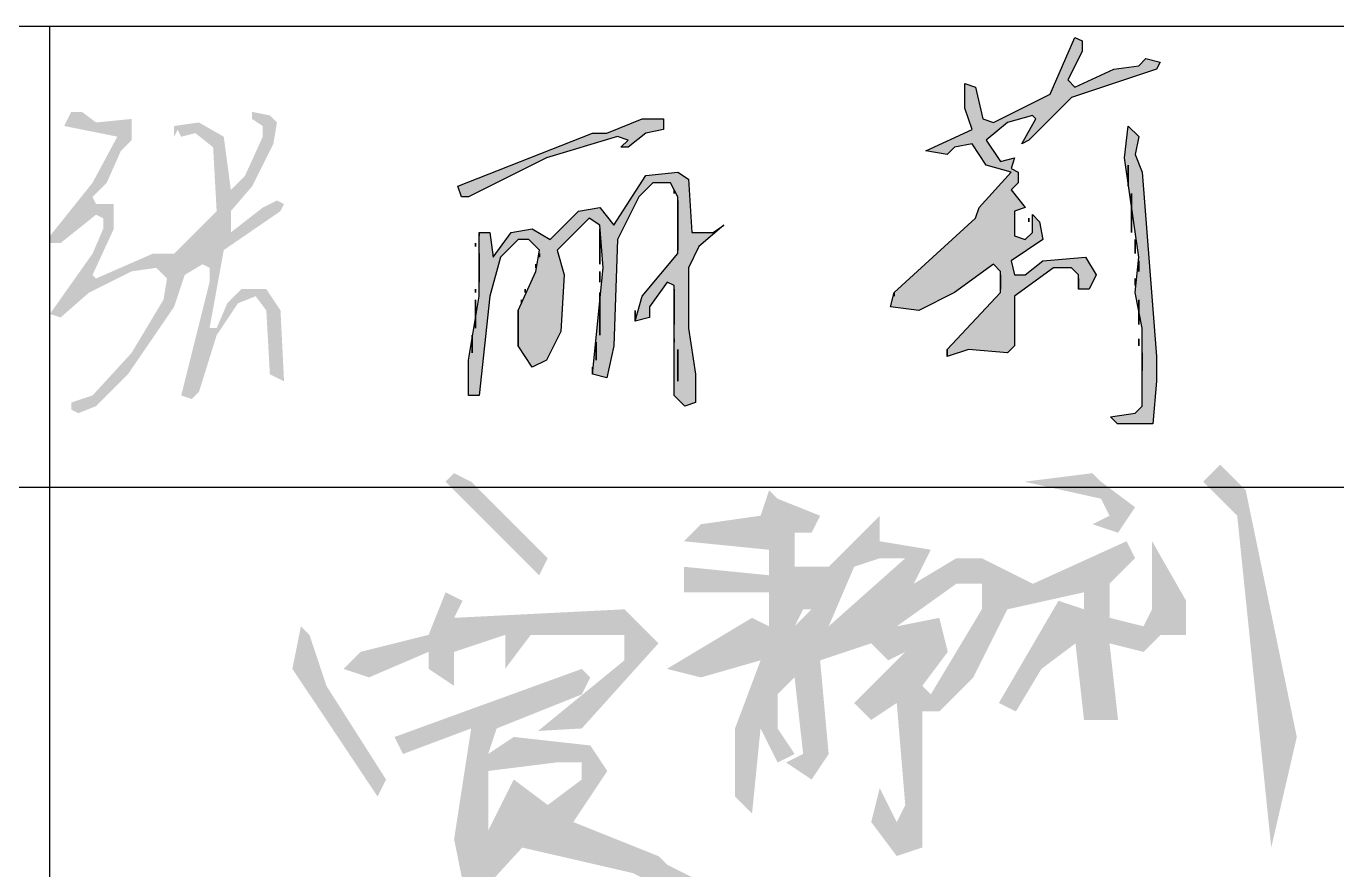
# Model space of a CAD drawing. Extents: x 4689302 to 7068445, y -422737 to 2032183.
# Drawn here: x 4730674 to 4732521, y -358777 to -357587 of the extents above; entities that cross this region are included whole.
import ezdxf

# ---------------------------------------------------------------- set-up
doc = ezdxf.new("R2010")
doc.units = 0
doc.header["$LTSCALE"] = 1000
doc.header["$MEASUREMENT"] = 0
doc.layers.get('0').update_dxf_attribs({"linetype": 'CONTINUOUS'})

msp = doc.modelspace()

# ---------------------------------------------------------------- hatches: boundary and pattern name
at = {"linetype": 'Continuous'}
h = msp.add_hatch(color=0, dxfattribs=at)
h.paths.add_polyline_path([(4730822.2, -357748.1), (4730822.2, -357718.1), (4730772.2, -357723.1), (4730752.2, -357708.1), (4730737.2, -357708.1), (4730727.2, -357728.1), (4730802.2, -357743.1), (4730767.2, -357808.1), (4730707.2, -357883.1), (4730707.2, -357893.1), (4730722.2, -357893.1), (4730772.2, -357853.1), (4730782.2, -357858.1), (4730782.2, -357873.1), (4730767.2, -357908.1), (4730707.2, -357993.1), (4730722.2, -357998.1), (4730762.2, -357963.1), (4730822.2, -357933.1), (4730857.2, -357928.1), (4730872.2, -357943.1), (4730867.2, -357973.1), (4730822.2, -358048.1), (4730767.2, -358108.1), (4730737.2, -358118.1), (4730737.2, -358128.1), (4730747.2, -358133.1), (4730772.2, -358123.1), (4730817.2, -358078.1), (4730882.2, -357983.1), (4730897.2, -357938.1), (4730922.2, -357923.1), (4730932.2, -357928.1), (4730932.2, -357948.1), (4730892.2, -358108.1), (4730907.2, -358113.1), (4730917.2, -358103.1), (4730942.2, -358023.1), (4730972.2, -357978.1), (4730997.2, -357968.1), (4731012.2, -357988.1), (4731017.2, -358078.1), (4731037.2, -358088.1), (4731032.2, -357988.1), (4731012.2, -357958.1), (4730977.2, -357958.1), (4730957.2, -357978.1), (4730942.2, -358013.1), (4730932.2, -358013.1), (4730952.2, -357903.1), (4731032.2, -357848.1), (4731037.2, -357838.1), (4731027.2, -357833.1), (4731007.2, -357843.1), (4730962.2, -357878.1), (4730962.2, -357848.1), (4730992.2, -357813.1), (4731022.2, -357753.1), (4731027.2, -357723.1), (4731017.2, -357713.1), (4730992.2, -357708.1), (4730992.2, -357718.1), (4731007.2, -357728.1), (4731007.2, -357743.1), (4730982.2, -357798.1), (4730962.2, -357818.1), (4730952.2, -357743.1), (4730917.2, -357723.1), (4730882.2, -357728.1), (4730882.2, -357743.1), (4730887.2, -357733.1), (4730892.2, -357743.1), (4730912.2, -357738.1), (4730937.2, -357758.1), (4730942.2, -357848.1), (4730882.2, -357908.1), (4730852.2, -357908.1), (4730772.2, -357943.1), (4730767.2, -357938.1), (4730797.2, -357873.1), (4730797.2, -357838.1), (4730772.2, -357838.1), (4730767.2, -357828.1), (4730787.2, -357808.1), (4730807.2, -357763.1)])
h.paths.add_polyline_path([(4731407.2, -357773.1), (4731507.2, -357743.1), (4731522.2, -357748.1), (4731512.2, -357758.1), (4731522.2, -357758.1), (4731547.2, -357738.1), (4731572.2, -357733.1), (4731572.2, -357718.1), (4731542.2, -357718.1), (4731492.2, -357738.1), (4731472.2, -357738.1), (4731282.2, -357813.1), (4731287.2, -357828.1), (4731297.2, -357828.1)])
h.paths.add_polyline_path([(4731342.2, -357913.1), (4731367.2, -357888.1), (4731382.2, -357888.1), (4731397.2, -357903.1), (4731392.2, -357933.1), (4731367.2, -357988.1), (4731367.2, -358038.1), (4731387.2, -358068.1), (4731407.2, -358058.1), (4731427.2, -358018.1), (4731432.2, -357938.1), (4731422.2, -357903.1), (4731467.2, -357858.1), (4731482.2, -357868.1), (4731487.2, -357928.1), (4731472.2, -358078.1), (4731492.2, -358083.1), (4731502.2, -358038.1), (4731507.2, -357888.1), (4731537.2, -357828.1), (4731557.2, -357808.1), (4731582.2, -357808.1), (4731592.2, -357828.1), (4731592.2, -357908.1), (4731542.2, -357968.1), (4731532.2, -358003.1), (4731552.2, -357998.1), (4731552.2, -357983.1), (4731577.2, -357948.1), (4731587.2, -357953.1), (4731587.2, -358108.1), (4731602.2, -358123.1), (4731617.2, -358118.1), (4731617.2, -358078.1), (4731607.2, -358013.1), (4731607.2, -357928.1), (4731622.2, -357898.1), (4731657.2, -357868.1), (4731642.2, -357878.1), (4731612.2, -357878.1), (4731607.2, -357803.1), (4731592.2, -357793.1), (4731547.2, -357798.1), (4731502.2, -357868.1), (4731482.2, -357843.1), (4731452.2, -357848.1), (4731412.2, -357888.1), (4731387.2, -357873.1), (4731357.2, -357878.1), (4731332.2, -357913.1), (4731327.2, -357878.1), (4731312.2, -357878.1), (4731312.2, -357883.1), (4731312.2, -357968.1), (4731297.2, -358058.1), (4731297.2, -358108.1), (4731312.2, -358108.1), (4731327.2, -357968.1)])
h.paths.add_polyline_path([(4732057.2, -357723.1), (4732092.2, -357713.1), (4732097.2, -357718.1), (4732077.2, -357753.1), (4732087.2, -357748.1), (4732147.2, -357688.1), (4732267.2, -357648.1), (4732272.2, -357638.1), (4732252.2, -357633.1), (4732242.2, -357643.1), (4732207.2, -357648.1), (4732152.2, -357673.1), (4732142.2, -357663.1), (4732162.2, -357623.1), (4732162.2, -357608.1), (4732152.2, -357603.1), (4732117.2, -357683.1), (4732037.2, -357723.1), (4732022.2, -357718.1), (4732012.2, -357673.1), (4731997.2, -357668.1), (4731997.2, -357703.1), (4732007.2, -357733.1), (4731942.2, -357763.1), (4731972.2, -357768.1), (4731982.2, -357758.1), (4732007.2, -357753.1), (4732027.2, -357783.1), (4732062.2, -357793.1), (4732017.2, -357843.1), (4732012.2, -357858.1), (4731897.2, -357963.1), (4731892.2, -357983.1), (4731932.2, -357988.1), (4731982.2, -357963.1), (4732037.2, -357923.1), (4732047.2, -357933.1), (4732047.2, -357963.1), (4731972.2, -358043.1), (4731972.2, -358053.1), (4732002.2, -358043.1), (4732057.2, -358048.1), (4732067.2, -358038.1), (4732067.2, -357968.1), (4732122.2, -357928.1), (4732147.2, -357928.1), (4732157.2, -357938.1), (4732157.2, -357958.1), (4732172.2, -357958.1), (4732182.2, -357938.1), (4732167.2, -357913.1), (4732107.2, -357918.1), (4732082.2, -357938.1), (4732067.2, -357938.1), (4732062.2, -357918.1), (4732107.2, -357888.1), (4732102.2, -357863.1), (4732092.2, -357853.1), (4732092.2, -357878.1), (4732082.2, -357888.1), (4732067.2, -357883.1), (4732067.2, -357848.1), (4732082.2, -357843.1), (4732062.2, -357818.1), (4732072.2, -357808.1), (4732072.2, -357793.1), (4732062.2, -357788.1), (4732067.2, -357773.1), (4732047.2, -357778.1), (4732027.2, -357748.1)])
h.paths.add_polyline_path([(4732247.2, -357793.1), (4732237.2, -357768.1), (4732242.2, -357743.1), (4732227.2, -357728.1), (4732222.2, -357773.1), (4732242.2, -357913.1), (4732237.2, -357963.1), (4732247.2, -358013.1), (4732247.2, -358123.1), (4732237.2, -358133.1), (4732202.2, -358138.1), (4732212.2, -358148.1), (4732262.2, -358148.1), (4732267.2, -358088.1), (4732267.2, -358053.1)])
h = msp.add_hatch(color=0)
h.dxf.hatch_style = 1
h.paths.add_polyline_path([(4732189, -358229.7), (4732177, -358217.7), (4732081, -358229.7), (4732189, -358253.7), (4732201, -358277.7), (4732177, -358289.7), (4732213, -358301.7), (4732237, -358265.7)])
h.paths.add_polyline_path([(4732369, -358217.7), (4732357, -358205.7), (4732333, -358229.7), (4732381, -358277.7), (4732429, -358745.7), (4732465, -358589.7), (4732393, -358241.7)])
h = msp.add_hatch(color=0)
h.dxf.hatch_style = 1
h.paths.add_polyline_path([(4731301, -358229.7), (4731277, -358217.7), (4731265, -358229.7), (4731397, -358361.7), (4731409, -358337.7)])
h = msp.add_hatch(color=0)
h.dxf.hatch_style = 1
h.paths.add_polyline_path([(4731793, -358277.7), (4731733, -358253.7), (4731721, -358241.7), (4731709, -358277.7), (4731625, -358289.7), (4731601, -358313.7), (4731721, -358325.7), (4731721, -358361.7), (4731601, -358349.7), (4731601, -358385.7), (4731721, -358385.7), (4731721, -358433.7), (4731697, -358421.7), (4731577, -358493.7), (4731625, -358505.7), (4731709, -358481.7), (4731673, -358577.7), (4731673, -358673.7), (4731697, -358697.7), (4731709, -358577.7), (4731733, -358625.7), (4731757, -358613.7), (4731733, -358577.7), (4731733, -358529.7), (4731757, -358505.7), (4731769, -358613.7), (4731745, -358625.7), (4731781, -358649.7), (4731805, -358613.7), (4731793, -358481.7), (4731865, -358457.7), (4731889, -358481.7), (4731913, -358469.7), (4731841, -358541.7), (4731865, -358565.7), (4731901, -358541.7), (4731913, -358685.7), (4731901, -358709.7), (4731877, -358661.7), (4731865, -358709.7), (4731901, -358757.7), (4731937, -358745.7), (4731937, -358553.7), (4731961, -358553.7), (4732009, -358505.7), (4732057, -358409.7), (4732165, -358385.7), (4732165, -358409.7), (4732129, -358397.7), (4732045, -358541.7), (4732069, -358553.7), (4732105, -358493.7), (4732153, -358457.7), (4732165, -358565.7), (4732213, -358565.7), (4732201, -358457.7), (4732249, -358469.7), (4732273, -358445.7), (4732309, -358445.7), (4732309, -358397.7), (4732261, -358313.7), (4732261, -358409.7), (4732249, -358433.7), (4732201, -358421.7), (4732201, -358373.7), (4732237, -358337.7), (4732225, -358313.7), (4732093, -358373.7), (4732021, -358337.7), (4731985, -358337.7), (4731925, -358373.7), (4731949, -358325.7), (4731877, -358313.7), (4731877, -358277.7), (4731805, -358349.7), (4731757, -358349.7), (4731757, -358301.7), (4731781, -358301.7)])
h.paths.add_polyline_path([(4731769, -358409.7), (4731781, -358409.7), (4731757, -358433.7)], flags=16)
h.paths.add_polyline_path([(4731841, -358349.7), (4731877, -358337.7), (4731913, -358337.7), (4731805, -358433.7)], flags=16)
h.paths.add_polyline_path([(4731901, -358433.7), (4731985, -358373.7), (4732021, -358373.7), (4732021, -358409.7), (4731949, -358529.7), (4731937, -358517.7), (4731973, -358469.7), (4731961, -358421.7)], flags=16)
h = msp.add_hatch(color=0)
h.dxf.hatch_style = 1
h.paths.add_polyline_path([(4731097, -358517.7), (4731073, -358445.7), (4731061, -358433.7), (4731049, -358493.7), (4731169, -358673.7), (4731181, -358649.7)])
h.paths.add_polyline_path([(4731241, -358469.7), (4731241, -358493.7), (4731277, -358517.7), (4731277, -358469.7), (4731349, -358445.7), (4731349, -358493.7), (4731385, -358445.7), (4731517, -358445.7), (4731517, -358481.7), (4731395.2, -358581.3), (4731457, -358577.7), (4731565, -358457.7), (4731517, -358409.7), (4731277, -358421.7), (4731289, -358397.7), (4731265, -358385.7), (4731241, -358445.7), (4731145, -358469.7), (4731121, -358493.7), (4731157, -358505.7)])
h.paths.add_polyline_path([(4731457, -358529.7), (4731469, -358505.7), (4731457, -358493.7), (4731193, -358589.7), (4731205, -358613.7), (4731301, -358577.7), (4731277, -358733.7), (4731289, -358793.7), (4731229, -358877.7), (4731241, -358889.7), (4731373, -358745.7), (4731529, -358781.7), (4731625, -358829.7), (4731625, -358793.7), (4731577, -358769.7), (4731565, -358757.7), (4731445, -358709.7), (4731493, -358637.7), (4731469, -358601.7), (4731361, -358589.7), (4731325, -358613.7), (4731337, -358577.7)])
h.paths.add_polyline_path([(4731325, -358637.7), (4731421, -358625.7), (4731457, -358625.7), (4731457, -358649.7), (4731409, -358685.7), (4731361, -358649.7), (4731325, -358721.7)], flags=16)

# ---------------------------------------------------------------- linework, layer by layer
for p, q in [((4729207.2, -357587.3), (4740207.2, -357587.3)), ((4730707.2, -360837.3), (4730707.2, -357587.3)), ((4729207.2, -358237.3), (4734707.2, -358237.3))]:
    msp.add_line(p, q)
at = {"color": 0, "linetype": 'Continuous'}
for points in [[(4732272.2, -357638.1), (4732267.2, -357648.1), (4732147.2, -357688.1), (4732087.2, -357748.1), (4732077.2, -357753.1), (4732097.2, -357718.1), (4732092.2, -357713.1), (4732057.2, -357723.1), (4732027.2, -357748.1), (4732047.2, -357778.1), (4732067.2, -357773.1), (4732062.2, -357788.1), (4732072.2, -357793.1), (4732072.2, -357808.1), (4732062.2, -357818.1), (4732082.2, -357843.1), (4732067.2, -357848.1), (4732067.2, -357883.1), (4732082.2, -357888.1), (4732092.2, -357878.1), (4732092.2, -357853.1), (4732102.2, -357863.1), (4732107.2, -357888.1), (4732062.2, -357918.1), (4732067.2, -357938.1), (4732082.2, -357938.1), (4732107.2, -357918.1), (4732167.2, -357913.1), (4732182.2, -357938.1), (4732172.2, -357958.1), (4732157.2, -357958.1), (4732157.2, -357938.1), (4732147.2, -357928.1), (4732122.2, -357928.1), (4732067.2, -357968.1), (4732067.2, -358038.1), (4732057.2, -358048.1), (4732002.2, -358043.1), (4731972.2, -358053.1), (4731972.2, -358043.1), (4732047.2, -357963.1), (4732047.2, -357933.1), (4732037.2, -357923.1), (4731982.2, -357963.1), (4731932.2, -357988.1), (4731892.2, -357983.1), (4731897.2, -357963.1), (4732012.2, -357858.1), (4732017.2, -357843.1), (4732062.2, -357793.1), (4732027.2, -357783.1), (4732007.2, -357753.1), (4731982.2, -357758.1), (4731972.2, -357768.1), (4731942.2, -357763.1), (4732007.2, -357733.1), (4731997.2, -357703.1), (4731997.2, -357668.1), (4732012.2, -357673.1), (4732022.2, -357718.1), (4732037.2, -357723.1), (4732117.2, -357683.1), (4732152.2, -357603.1), (4732162.2, -357608.1), (4732162.2, -357623.1), (4732142.2, -357663.1), (4732152.2, -357673.1), (4732207.2, -357648.1), (4732242.2, -357643.1), (4732252.2, -357633.1), (4732272.2, -357638.1)], [(4731572.2, -357718.1), (4731572.2, -357733.1), (4731547.2, -357738.1), (4731522.2, -357758.1), (4731512.2, -357758.1), (4731522.2, -357748.1), (4731507.2, -357743.1), (4731407.2, -357773.1), (4731297.2, -357828.1), (4731287.2, -357828.1), (4731282.2, -357813.1), (4731472.2, -357738.1), (4731492.2, -357738.1), (4731542.2, -357718.1), (4731572.2, -357718.1)], [(4732267.2, -358053.1), (4732267.2, -358088.1), (4732262.2, -358148.1), (4732212.2, -358148.1), (4732202.2, -358138.1), (4732237.2, -358133.1), (4732247.2, -358123.1), (4732247.2, -358013.1), (4732237.2, -357963.1), (4732242.2, -357913.1), (4732222.2, -357773.1), (4732227.2, -357728.1), (4732242.2, -357743.1), (4732237.2, -357768.1), (4732247.2, -357793.1), (4732267.2, -358053.1)], [(4732227.2, -357783.1), (4732227.2, -357813.1), (4732227.2, -357783.1)], [(4731642.2, -357878.1), (4731657.2, -357868.1), (4731622.2, -357898.1), (4731607.2, -357928.1), (4731607.2, -358013.1), (4731617.2, -358078.1), (4731617.2, -358118.1), (4731602.2, -358123.1), (4731587.2, -358108.1), (4731587.2, -357953.1), (4731577.2, -357948.1), (4731552.2, -357983.1), (4731552.2, -357998.1), (4731532.2, -358003.1), (4731542.2, -357968.1), (4731592.2, -357908.1), (4731592.2, -357828.1), (4731582.2, -357808.1), (4731557.2, -357808.1), (4731537.2, -357828.1), (4731507.2, -357888.1), (4731502.2, -358038.1), (4731492.2, -358083.1), (4731472.2, -358078.1), (4731487.2, -357928.1), (4731482.2, -357868.1), (4731467.2, -357858.1), (4731422.2, -357903.1), (4731432.2, -357938.1), (4731427.2, -358018.1), (4731407.2, -358058.1), (4731387.2, -358068.1), (4731367.2, -358038.1), (4731367.2, -357988.1), (4731392.2, -357933.1), (4731397.2, -357903.1), (4731382.2, -357888.1), (4731367.2, -357888.1), (4731342.2, -357913.1), (4731327.2, -357968.1), (4731312.2, -358108.1), (4731297.2, -358108.1), (4731297.2, -358058.1), (4731312.2, -357968.1), (4731312.2, -357878.1), (4731327.2, -357878.1), (4731332.2, -357913.1), (4731357.2, -357878.1), (4731387.2, -357873.1), (4731412.2, -357888.1), (4731452.2, -357848.1), (4731482.2, -357843.1), (4731502.2, -357868.1), (4731547.2, -357798.1), (4731592.2, -357793.1), (4731607.2, -357803.1), (4731612.2, -357878.1), (4731642.2, -357878.1)], [(4731587.2, -357818.1), (4731587.2, -357823.1), (4731587.2, -357818.1)], [(4732232.2, -357823.1), (4732232.2, -357878.1), (4732232.2, -357823.1)], [(4731592.2, -357833.1), (4731592.2, -357903.1), (4731592.2, -357833.1)], [(4732087.2, -357858.1), (4732087.2, -357863.1), (4732087.2, -357858.1)], [(4731312.2, -357878.1), (4731312.2, -357883.1), (4731312.2, -357878.1)], [(4731482.2, -357873.1), (4731482.2, -357923.1), (4731482.2, -357873.1)], [(4731307.2, -357893.1), (4731307.2, -357898.1), (4731307.2, -357893.1)], [(4732237.2, -357888.1), (4732237.2, -357908.1), (4732237.2, -357888.1)], [(4731312.2, -357908.1), (4731312.2, -357948.1), (4731312.2, -357908.1)], [(4731397.2, -357908.1), (4731397.2, -357913.1), (4731397.2, -357908.1)], [(4732242.2, -357918.1), (4732242.2, -357933.1), (4732242.2, -357918.1)], [(4731392.2, -357923.1), (4731392.2, -357928.1), (4731392.2, -357923.1)], [(4731482.2, -357933.1), (4731482.2, -357948.1), (4731482.2, -357933.1)], [(4732047.2, -357938.1), (4732047.2, -357958.1), (4732047.2, -357938.1)], [(4732157.2, -357943.1), (4732157.2, -357958.1), (4732157.2, -357943.1)], [(4732237.2, -357943.1), (4732237.2, -357953.1), (4732237.2, -357943.1)], [(4731307.2, -357958.1), (4731307.2, -357963.1), (4731307.2, -357958.1)], [(4731307.2, -357973.1), (4731307.2, -358013.1), (4731307.2, -357973.1)], [(4731372.2, -357973.1), (4731372.2, -357978.1), (4731372.2, -357973.1)], [(4731377.2, -357958.1), (4731377.2, -357963.1), (4731377.2, -357958.1)], [(4731482.2, -357963.1), (4731482.2, -358023.1), (4731482.2, -357963.1)], [(4731587.2, -357958.1), (4731587.2, -358008.1), (4731587.2, -357958.1)], [(4731897.2, -357963.1), (4731897.2, -357968.1), (4731897.2, -357963.1)], [(4732242.2, -357973.1), (4732242.2, -358008.1), (4732242.2, -357973.1)], [(4731367.2, -357988.1), (4731367.2, -358038.1), (4731367.2, -357988.1)], [(4731532.2, -357988.1), (4731532.2, -358003.1), (4731532.2, -357988.1)], [(4731302.2, -358023.1), (4731302.2, -358048.1), (4731302.2, -358023.1)], [(4731587.2, -358028.1), (4731587.2, -358033.1), (4731587.2, -358028.1)], [(4732242.2, -358028.1), (4732242.2, -358038.1), (4732242.2, -358028.1)], [(4731477.2, -358033.1), (4731477.2, -358058.1), (4731477.2, -358033.1)], [(4731592.2, -358043.1), (4731592.2, -358088.1), (4731592.2, -358043.1)], [(4731972.2, -358043.1), (4731972.2, -358053.1), (4731972.2, -358043.1)], [(4732247.2, -358048.1), (4732247.2, -358073.1), (4732247.2, -358048.1)], [(4731472.2, -358068.1), (4731472.2, -358078.1), (4731472.2, -358068.1)]]:
    msp.add_lwpolyline(points, dxfattribs=at)

doc.saveas('drawing.dxf')
